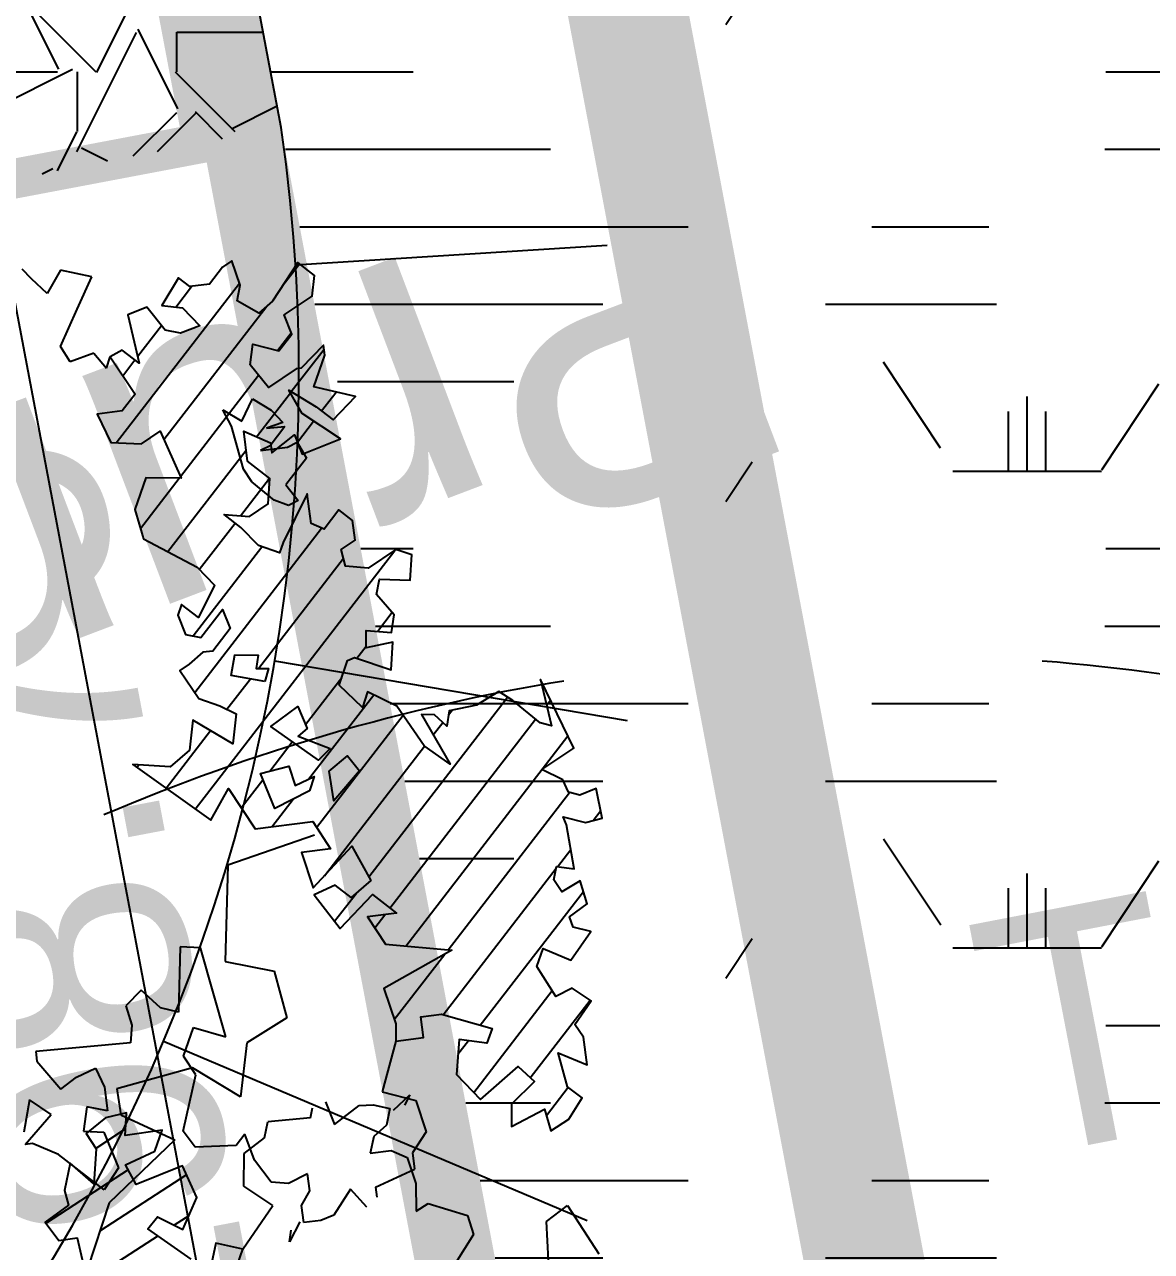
# Model space of a CAD drawing. Header units: metres. Extents: x 1841041 to 1841282, y 5171502 to 5171751.
# Drawn here: x 1841204.709 to 1841206.127, y 5171547.016 to 5171548.56 of the extents above; entities that cross this region are included whole.
import ezdxf
from ezdxf.lldxf.tags import DXFTag

# ---------------------------------------------------------------- set-up
doc = ezdxf.new("R2010")
doc.units = ezdxf.units.M
for name, color, linetype, true_color in [('Fond topo - VEG', 3, 'Continuous', 0x00ff00), ('Fond topo - VEG_TXT_ESSENCE', 3, 'Continuous', 0x00ff00), ('SA - bande stérile', 7, 'Continuous', 0xc0c0c0), ('SA - clôture', 7, 'DIVISE2', 0x800080), ('SA - couvre sol 3', 7, 'Continuous', 0x99cc00), ('SA - EBC', 7, 'Continuous', 0x4f7f3f), ('SA - EP-réso', 5, 'EP', 0x0000ff), ('SA - EP-réso-txt', 5, 'Continuous', 0x0000ff), ('SA - haie séparative', 7, 'Continuous', 0x008000), ('SA - Limite terrain', 1, 'LIMITE_CADASTRALE', 0xff0000), ('SA - volige bois', 7, 'Continuous', 0x993300)]:
    doc.layers.add(name, color=color, linetype=linetype, true_color=true_color)
for name, color, linetype in [('SA - Bâtiment C', 7, 'Continuous'), ('SA - nivellement', 7, 'Continuous'), ('SA - Talus', 7, 'Continuous')]:
    doc.layers.add(name, color=color, linetype=linetype)
doc.styles.add('2000_ARIAL', font='arial.ttf', dxfattribs={"height": 0.400000006})
doc.styles.add('ArialA', font='arial.ttf')
doc.styles.add('Lignes', font='arial.ttf', dxfattribs={"height": 0.35})
tags = doc.linetypes.add('CACHE2', pattern=[4.762499928474426, 3.174999952316284, -1.587499976158142]).pattern_tags.tags
tags[6:7] = [DXFTag(74, 4), DXFTag(75, 0), DXFTag(340, '0'), DXFTag(46, 0.0), DXFTag(50, 0.0), DXFTag(44, 0.0), DXFTag(45, 0.0)]
tags[4:5] = [DXFTag(74, 4), DXFTag(75, 0), DXFTag(340, '0'), DXFTag(46, 0.0), DXFTag(50, 0.0), DXFTag(44, 0.0), DXFTag(45, 0.0)]
tags = doc.linetypes.add('DIVISE2', pattern=[15.874999761581421, 6.349999904632568, -3.174999952316284, 0, -3.174999952316284, 0, -3.174999952316284]).pattern_tags.tags
tags[14:15] = [DXFTag(74, 4), DXFTag(75, 0), DXFTag(340, '0'), DXFTag(46, 0.0), DXFTag(50, 0.0), DXFTag(44, 0.0), DXFTag(45, 0.0)]
tags[12:13] = [DXFTag(74, 4), DXFTag(75, 0), DXFTag(340, '0'), DXFTag(46, 0.0), DXFTag(50, 0.0), DXFTag(44, 0.0), DXFTag(45, 0.0)]
tags[10:11] = [DXFTag(74, 4), DXFTag(75, 0), DXFTag(340, '0'), DXFTag(46, 0.0), DXFTag(50, 0.0), DXFTag(44, 0.0), DXFTag(45, 0.0)]
tags[8:9] = [DXFTag(74, 4), DXFTag(75, 0), DXFTag(340, '0'), DXFTag(46, 0.0), DXFTag(50, 0.0), DXFTag(44, 0.0), DXFTag(45, 0.0)]
tags[6:7] = [DXFTag(74, 4), DXFTag(75, 0), DXFTag(340, '0'), DXFTag(46, 0.0), DXFTag(50, 0.0), DXFTag(44, 0.0), DXFTag(45, 0.0)]
tags[4:5] = [DXFTag(74, 4), DXFTag(75, 0), DXFTag(340, '0'), DXFTag(46, 0.0), DXFTag(50, 0.0), DXFTag(44, 0.0), DXFTag(45, 0.0)]
tags = doc.linetypes.add('EP', pattern='A,5,-0.25,["EP",Lignes,S=1,R=0,X=0,Y=-0.18],-1.25', length=6.5).pattern_tags.tags
tags[15:16] = [DXFTag(74, 4), DXFTag(75, 0), DXFTag(340, '0'), DXFTag(46, 0.0), DXFTag(50, 0.0), DXFTag(44, 0.0), DXFTag(45, 0.0)]
tags[4:5] = [DXFTag(74, 4), DXFTag(75, 0), DXFTag(340, '0'), DXFTag(46, 0.0), DXFTag(50, 0.0), DXFTag(44, 0.0), DXFTag(45, 0.0)]
tags = doc.linetypes.add('LIMITE_CADASTRALE', pattern=[13, 8, -2, 1, -2]).pattern_tags.tags
tags[10:11] = [DXFTag(74, 4), DXFTag(75, 0), DXFTag(340, '0'), DXFTag(46, 0.0), DXFTag(50, 0.0), DXFTag(44, 0.0), DXFTag(45, 0.0)]
tags[8:9] = [DXFTag(74, 4), DXFTag(75, 0), DXFTag(340, '0'), DXFTag(46, 0.0), DXFTag(50, 0.0), DXFTag(44, 0.0), DXFTag(45, 0.0)]
tags[6:7] = [DXFTag(74, 4), DXFTag(75, 0), DXFTag(340, '0'), DXFTag(46, 0.0), DXFTag(50, 0.0), DXFTag(44, 0.0), DXFTag(45, 0.0)]
tags[4:5] = [DXFTag(74, 4), DXFTag(75, 0), DXFTag(340, '0'), DXFTag(46, 0.0), DXFTag(50, 0.0), DXFTag(44, 0.0), DXFTag(45, 0.0)]

# ---------------------------------------------------------------- blocks, each defined once
blk = doc.blocks.new('MENSURA_TALSYM_4')
at = {"layer": 'SA - Talus'}
for p, q in [((1841205.049732384, 5171548.25762504), (1841205.44219465, 5171548.282396592)), ((1841205.023476572, 5171547.75943099), (1841205.467160796, 5171547.684027012)), ((1841204.883676075, 5171547.280533818), (1841205.417097996, 5171547.055184492))]:
    blk.add_line(p, q, dxfattribs=at)
blk = doc.blocks.new('VEG12')
at = {"ltscale": 2}
for start, end in [(228.4615380795054, 242.3076921006177), (256.1538460914157, 270)]:
    blk.add_arc((0, 0), 0.496982058, start, end, dxfattribs=at)

msp = doc.modelspace()

# ---------------------------------------------------------------- hatches: boundary and pattern name
at = {"layer": 'SA - bande stérile', "true_color": 0x999999}
h = msp.add_hatch(dxfattribs=at)
h.set_pattern_fill('GRANULATS2', color=253, scale=0.5, style=0, pattern_type=2)
h.set_pattern_definition([(0, (0.09999999997671694, 0), (0.5, 0.5), [0.15, -0.35]), (0, (0.4000000000232831, 0.05000000027939677), (0.5, 0.5), [0.125, -0.375]), (0, (0.375, 0.07500000018626451), (0.5, 0.5), [0.1, -0.4]), (0, (0.2249999999767169, 0.2000000001862645), (0.5, 0.5), [0.075, -0.075, 0.1, -0.25]), (0, (0.2249999999767169, 0.2250000000931323), (0.5, 0.5), [0.1, -0.025, 0.125, -0.25]), (0, (0, 0.3250000001862645), (0.5, 0.5), [0.125, -0.375]), (0, (0.4749999999767169, 0.3500000000931323), (0.5, 0.5), [0.125, -0.375]), (90, (0, 0.1000000000931323), (-0.4999999999999999, 0.5), [0.075, -0.425]), (90, (0.07499999995343387, 0.4750000000931323), (-0.4999999999999999, 0.5), [0.05, -0.45]), (90, (0.09999999997671694, 0), (-0.4999999999999999, 0.5), [0.075, -0.425]), (90, (0.1500000000232831, 0.4500000001862645), (-0.4999999999999999, 0.5), [0.025, -0.475]), (90, (0.1750000000465661, 0.25), (-0.4999999999999999, 0.5), [0.075, -0.425]), (90, (0.2249999999767169, 0.07500000018626451), (-0.4999999999999999, 0.5), [0.125, -0.375]), (90, (0.2750000000232831, 0.4250000002793968), (-0.4999999999999999, 0.5), [0.075, -0.425]), (90, (0.3249999999534339, 0.2250000000931323), (-0.4999999999999999, 0.5), [0.1, -0.4]), (90, (0.3499999999767169, 0.2250000000931323), (-0.4999999999999999, 0.5), [0.1, -0.4]), (90, (0.4000000000232831, 0), (-0.4999999999999999, 0.5), [0.05, -0.45]), (90, (0.4749999999767169, 0.07500000018626451), (-0.4999999999999999, 0.5), [0.125, -0.375]), (45, (0.05000000004656613, 0.05000000027939677), (2.775557561562891e-17, 0.499999999868091), [0.212132, -0.49497478115]), (45, (0.09999999997671694, 0.07500000018626451), (2.775557561562891e-17, 0.499999999868091), [0.106066, -0.60104078115]), (45, (0.3249999999534339, 0.3500000000931323), (2.775557561562891e-17, 0.499999999868091), [0.14142135, -0.56568543115]), (45, (0.3249999999534339, 0.375), (2.775557561562891e-17, 0.499999999868091), [0.106066, -0.60104078115]), (135, (0.1500000000232831, 0.3250000001862645), (-0.499999999868091, 2.775557561562891e-17), [0.0353555, -0.67175128115]), (135, (0.05000000004656613, 0.05000000027939677), (-0.499999999868091, 2.775557561562891e-17), [0.0707105, -0.63639628115]), (135, (0.1999999999534339, 0.2000000001862645), (-0.499999999868091, 2.775557561562891e-17), [0.0707105, -0.63639628115]), (135, (0.3249999999534339, 0.3250000001862645), (-0.499999999868091, 2.775557561562891e-17), [0.0707105, -0.63639628115]), (135, (0.4749999999767169, 0.4250000002793968), (-0.499999999868091, 2.775557561562891e-17), [0.106066, -0.60104078115]), (135, (0.4749999999767169, 0.3999999999068677), (-0.499999999868091, 2.775557561562891e-17), [0.0707105, -0.63639628115]), (135, (0.4499999999534339, 0.4500000001862645), (-0.499999999868091, 2.775557561562891e-17), [0.0707105, -0.63639628115]), (135, (0.3000000000465661, 0), (-0.499999999868091, 2.775557561562891e-17), [0.106066, -0.60104078115]), (26.5650512, (0.4499999999534339, 0.3000000002793968), (0.5000000001118504, -2.357455897161742e-11), [0.0559, -1.0621339885]), (26.5650512, (0.3249999999534339, 0.1750000002793968), (0.5000000001118504, -2.357455897161742e-11), [0.0559, -1.0621339885]), (26.5650512, (0.1500000000232831, 0.3250000001862645), (0.5000000001118504, -2.357455897161742e-11), [0.1118, -1.0062339885]), (26.5650512, (0.1750000000465661, 0.4500000001862645), (0.5000000001118504, -2.357455897161742e-11), [0.1118, -1.0062339885]), (26.5650512, (0.1750000000465661, 0.3250000001862645), (0.5000000001118504, -2.357455897161742e-11), [0.1118, -1.0062339885]), (26.5650512, (0.4749999999767169, 0.4250000002793968), (0.5000000001118504, -2.357455897161742e-11), [0.1118, -1.0062339885]), (26.5650512, (0, 0.1750000002793968), (0.5000000001118504, -2.357455897161742e-11), [0.167705, -0.9503289885]), (26.5650512, (0, 0.2000000001862645), (0.5000000001118504, -2.357455897161742e-11), [0.167705, -0.9503289885]), (26.5650512, (0, 0.3999999999068677), (0.5000000001118504, -2.357455897161742e-11), [0.167705, -0.9503289885]), (63.43494882, (0.25, 0.375), (-1.981075026247225e-10, 0.5000000001118504), [0.0559, -1.0621339885]), (63.43494882, (0.4749999999767169, 0.3500000000931323), (-1.981075026247225e-10, 0.5000000001118504), [0.0559, -0.6708339885, 0.1118, -0.2795]), (63.43494882, (0.4250000000465661, 0.3000000002793968), (-1.981075026247225e-10, 0.5000000001118504), [0.1118, -1.0062339885]), (63.43494882, (0.125, 0.3500000000931323), (-1.981075026247225e-10, 0.5000000001118504), [0.1118, -1.0062339885]), (63.43494882, (0.09999999997671694, 0.3500000000931323), (-1.981075026247225e-10, 0.5000000001118504), [0.1118, -1.0062339885]), (63.43494882, (0.2750000000232831, 0.3999999999068677), (-1.981075026247225e-10, 0.5000000001118504), [0.167705, -0.9503289885]), (116.5650512, (0.1500000000232831, 0.2749999999068677), (2.357461448276865e-11, 0.5000000001118504), [0.0559, -1.0621339885]), (116.5650512, (0.4749999999767169, 0.2250000000931323), (2.357461448276865e-11, 0.5000000001118504), [0.0559, -1.0621339885]), (116.5650512, (0.375, 0.07500000018626451), (2.357461448276865e-11, 0.5000000001118504), [0.1118, -1.0062339885]), (116.5650512, (0.3499999999767169, 0.1000000000931323), (2.357461448276865e-11, 0.5000000001118504), [0.1118, -1.0062339885]), (116.5650512, (0.4000000000232831, 0.4500000001862645), (2.357461448276865e-11, 0.5000000001118504), [0.1118, -1.0062339885]), (116.5650512, (0, 0.2000000001862645), (2.357461448276865e-11, 0.5000000001118504), [0.1118, -1.0062339885]), (116.5650512, (0.25, 0), (2.357461448276865e-11, 0.5000000001118504), [0.167705, -0.9503289885]), (153.43494882, (0.4250000000465661, 0.3000000002793968), (-0.5000000001118504, -1.981073638468445e-10), [0.1118, -1.0062339885]), (153.43494882, (0.4499999999534339, 0.2749999999068677), (-0.5000000001118504, -1.981073638468445e-10), [0.1118, -1.0062339885]), (153.43494882, (0.07499999995343387, 0.02499999990686774), (-0.5000000001118504, -1.981073638468445e-10), [0.0559, -1.0621339885]), (153.43494882, (0.2249999999767169, 0.2250000000931323), (-0.5000000001118504, -1.981073638468445e-10), [0.0559, -1.0621339885]), (153.43494882, (0.3249999999534339, 0.375), (-0.5000000001118504, -1.981073638468445e-10), [0.0559, -1.0621339885])])
h.paths.add_polyline_path([(1841205.031649386, 5171548.429579315), (1841204.93862744, 5171548.920775221), (1841204.250963317, 5171548.790546418), (1841204.344068013, 5171548.299363228)])
at = {"layer": 'SA - couvre sol 3'}
h = msp.add_hatch(dxfattribs=at)
h.set_pattern_fill('PELOUSE6', color=256, scale=0.100000001, style=0, pattern_type=2)
h.set_pattern_definition([(0, (13.45816304697655, -17.65420856606215), (0, 0.600000006), [0.187500001875, -1.012500010125]), (90, (13.52847554767968, -17.65420856606215), (-1.200000012, 7.347880868362927e-17), [0.07500000075, -0.52500000525]), (90, (13.57535054814843, -17.65420856606215), (-1.200000012, 7.347880868362927e-17), [0.07500000075, -0.52500000525]), (90, (13.55191304791405, -17.65420856606215), (-1.200000012, 7.347880868362927e-17), [0.09375000093750001, -0.5062500050625001]), (123.69006753, (13.50503802744515, -17.65420856606215), (-1.200000010820374, 1.200000009542575), [0.0600000006, -2.103730786037308]), (56.30993247, (13.59878799837078, -17.65420856606215), (4.209956869693965e-11, 0.6000000064774877), [0.0600000006, -2.103730786037308]), (56.30993247, (13.64566304885155, -17.65420856606215), (4.209956869693965e-11, 0.6000000064774877), [0.1300000013, -2.033330785333308]), (123.69006753, (13.45816304697655, -17.65420856606215), (-1.200000010820374, 1.200000009542575), [0.1300000013, -2.033330785333308]), (0, (13.88349305122806, -17.54170856493715), (0, 0.600000006), [0.2221227542212275, -0.9778772577787725]), (0, (13.80516305044376, -17.44420856390627), (0, 0.600000006), [0.4140504451405044, -0.2804792768047927, 0.2153715921537159, -0.2900986969009869]), (0, (13.72762304967577, -17.34670856296853), (0, 0.600000006), [0.5973997449739974, -0.2314373083143731, 0.147393505473935, -0.2237694532376945]), (0, (13.64969304889118, -17.24920856203078), (0, 0.600000006), [0.5023057120230571, -0.697694299976943]), (0, (13.65112304889773, -17.1517085609999), (0, 0.600000006), [0.327848695278487, -0.872151316721513])])
h.paths.add_polyline_path([(1841205.645721719, 5171545.187102486), (1841204.938947587, 5171548.92083585), (1841206.412428951, 5171549.199881544), (1841207.034750215, 5171545.913862517)])
at = {"layer": 'SA - EBC'}
h = msp.add_hatch(dxfattribs=at)
h.set_pattern_fill('_USER', color=256, scale=0.75, angle=-315, style=0, pattern_type=0)
h.set_pattern_definition([(-315, (0, 0), (-0.5303300858899107, 0.5303300858899105), [])])
h.paths.add_polyline_path([(1841240.534215609, 5171532.51668084), (1841223.858138249, 5171528.248089313), (1841224.009688987, 5171523.73539138), (1841215.546342507, 5171521.187503888), (1841206.86716696, 5171520.730017656), (1841199.287759439, 5171522.07874854, -0.3248648439675891), (1841192.336213962, 5171537.762277884, -0.2814891280233847), (1841198.592703402, 5171544.34782296), (1841208.018698841, 5171546.088666764, 0.1695292869953866), (1841223.02665575, 5171552.903595501, 0.3340686001642133), (1841223.932864585, 5171558.384438231, 0.09326601099187866), (1841218.106440103, 5171565.784789991, 0.153138720952933), (1841209.91530144, 5171569.383217462), (1841196.460534288, 5171570.747476793), (1841184.638708494, 5171572.665601784, -0.1642525569746835), (1841172.867598773, 5171578.890580828), (1841170.874379259, 5171582.968831029), (1841169.209556998, 5171588.233850682), (1841165.841167251, 5171613.228251066, 0.4390366150430304), (1841171.519480704, 5171626.789011559, -0.09336270403907257), (1841170.024714733, 5171632.77607428, 0.1042719612268155), (1841169.165655534, 5171635.92571546), (1841165.419335423, 5171643.526854962), (1841173.007398279, 5171649.253046729), (1841177.045641202, 5171643.717861466), (1841174.916041368, 5171642.140335533), (1841179.53667812, 5171635.904770111, -0.2009829630450486), (1841180.558730642, 5171631.747096322), (1841180.292239863, 5171622.575478945), (1841180.777345353, 5171620.648469544), (1841185.185041821, 5171612.577333152), (1841196.958448788, 5171597.371079621), (1841207.556498845, 5171599.214882497, 0.1214178809896852), (1841225.087185906, 5171583.267688909, 0.01018302281994621), (1841229.875770191, 5171580.798295452), (1841223.375761495, 5171579.977371853), (1841224.010747538, 5171569.376800517), (1841231.451003406, 5171569.402713759), (1841238.914390723, 5171543.82583856), (1841240.955819755, 5171534.585757736)])

# ---------------------------------------------------------------- linework, layer by layer
at = {"layer": 'SA - Bâtiment C', "linetype": 'CACHE2', "ltscale": 0.25, "elevation": 1e-09, "flags": 128}
msp.add_lwpolyline([(1841200.340347858, 5171548.049998454), (1841200.731106002, 5171545.986674137), (1841204.965516698, 5171546.790333864), (1841204.575086161, 5171548.851928318)], dxfattribs=at)
at = {"layer": 'SA - clôture', "ltscale": 0.1000000014901161, "const_width": 0.100000001, "elevation": 1e-09, "flags": 128}
msp.add_lwpolyline([(1841204.889497756, 5171548.911471114), (1841205.447735931, 5171545.963827553), (1841196.830875748, 5171544.331979467)], dxfattribs=at)
at = {"layer": 'SA - EP-réso', "ltscale": 0.5, "const_width": 0.150000006, "elevation": 1e-09, "flags": 128}
msp.add_lwpolyline([(1841205.777899759, 5171546.940526185), (1841205.334709514, 5171549.280761412)], dxfattribs=at)
at = {"layer": 'SA - haie séparative', "ltscale": 0.3499200344085693}
for p, q in [((1841204.717433656, 5171548.239896926), (1841204.705880389, 5171548.252032083)), ((1841204.754150931, 5171548.250983295), (1841204.737054655, 5171548.221534975)), ((1841204.793399555, 5171548.242414853), (1841204.754150931, 5171548.250983295)), ((1841204.737054655, 5171548.221534975), (1841204.717433656, 5171548.239896926)), ((1841204.775003825, 5171548.201900718), (1841204.793399555, 5171548.242414853)), ((1841204.753839957, 5171548.154672367), (1841204.775003825, 5171548.201900718)), ((1841204.766313761, 5171548.135389916), (1841204.753839957, 5171548.154672367)), ((1841204.795768791, 5171548.146449114), (1841204.766313761, 5171548.135389916)), ((1841204.795768765, 5171548.146449111), (1841204.811816192, 5171548.127626912)), ((1841204.811816192, 5171548.127626912), (1841204.816344002, 5171548.141833397)), ((1841204.982116434, 5171548.060829079), (1841204.995754116, 5171548.088923813)), ((1841204.995754116, 5171548.088923813), (1841205.01938188, 5171548.074710716)), ((1841204.95848867, 5171548.075042178), (1841204.982116434, 5171548.060829079)), ((1841204.969290801, 5171548.054636167), (1841204.95848867, 5171548.075042178)), ((1841205.01938188, 5171548.074710716), (1841205.034075667, 5171548.059347103)), ((1841204.984465183, 5171548.000281058), (1841204.969290801, 5171548.054636167)), ((1841205.034075667, 5171548.059347103), (1841205.013209398, 5171548.052118623)), ((1841205.013209398, 5171548.052118623), (1841205.036552815, 5171548.054216806)), ((1841205.036552815, 5171548.054216806), (1841205.017872736, 5171548.030013731)), ((1841205.039889625, 5171548.028308247), (1841205.051821927, 5171548.034386106)), ((1841205.051821927, 5171548.034386106), (1841205.063517387, 5171548.01409515)), ((1841205.017872736, 5171548.030013731), (1841205.00594054, 5171548.023935883)), ((1841205.00594054, 5171548.023935883), (1841205.039889625, 5171548.028308247)), ((1841204.994691896, 5171547.984342018), (1841204.984465183, 5171548.000281058)), ((1841205.063517387, 5171548.01409515), (1841205.044837296, 5171547.989892183)), ((1841205.023043918, 5171547.961655321), (1841204.994691896, 5171547.984342018)), ((1841205.044837296, 5171547.989892183), (1841205.037832337, 5171547.980815997)), ((1841205.037832337, 5171547.980815997), (1841205.053101328, 5171547.960985389)), ((1841205.041169146, 5171547.95490744), (1841205.023043918, 5171547.961655321)), ((1841205.053101328, 5171547.960985389), (1841205.041169146, 5171547.95490744)), ((1841205.073938566, 5171547.539983237), (1841204.964797219, 5171547.502247486)), ((1841204.964797219, 5171547.502247486), (1841204.961300941, 5171547.38100165)), ((1841204.904697188, 5171547.399395742), (1841204.90254523, 5171547.317379089)), ((1841204.930287616, 5171547.398150501), (1841204.904697188, 5171547.399395742)), ((1841204.961990122, 5171547.285981817), (1841204.930287616, 5171547.398150501)), ((1841204.961300941, 5171547.38100165), (1841205.02290332, 5171547.36864144)), ((1841205.02290332, 5171547.36864144), (1841205.038784206, 5171547.310041037)), ((1841204.855404865, 5171547.344911749), (1841204.836149486, 5171547.325175768)), ((1841204.880068153, 5171547.322658126), (1841204.855404865, 5171547.344911749)), ((1841204.836149486, 5171547.325175768), (1841204.843838239, 5171547.300735964)), ((1841204.90254523, 5171547.317379089), (1841204.880068153, 5171547.322658126)), ((1841205.038784206, 5171547.310041037), (1841204.98846432, 5171547.27865647)), ((1841204.843838239, 5171547.300735964), (1841204.8421327, 5171547.278719286)), ((1841204.90878569, 5171547.26187348), (1841204.921387827, 5171547.298008845)), ((1841204.921387827, 5171547.298008845), (1841204.961990122, 5171547.285981817)), ((1841204.8421327, 5171547.278719286), (1841204.722735577, 5171547.267882997)), ((1841204.98846432, 5171547.27865647), (1841204.980655189, 5171547.210558631)), ((1841205.176082007, 5171547.28085658), (1841205.158891126, 5171547.216883761)), ((1841204.722735577, 5171547.267882997), (1841204.724346466, 5171547.255375278)), ((1841204.92451499, 5171547.238469228), (1841204.90878569, 5171547.26187348)), ((1841204.724346466, 5171547.255375278), (1841204.754309257, 5171547.220180954)), ((1841204.774139915, 5171547.23545006), (1841204.798119467, 5171547.246712324)), ((1841204.798119467, 5171547.246712324), (1841204.809381786, 5171547.222732765)), ((1841204.920254633, 5171547.247003598), (1841204.824926069, 5171547.220883013)), ((1841204.980655189, 5171547.210558631), (1841204.920254633, 5171547.247003598)), ((1841204.754309257, 5171547.220180954), (1841204.774139915, 5171547.23545006)), ((1841204.908244457, 5171547.167350169), (1841204.92451499, 5171547.238469228)), ((1841204.809381786, 5171547.222732765), (1841204.813178825, 5171547.193250769)), ((1841204.824926069, 5171547.220883013), (1841204.829792592, 5171547.188137774)), ((1841205.158891126, 5171547.216883761), (1841205.201165068, 5171547.205980502)), ((1841205.173293033, 5171547.193759684), (1841205.193553508, 5171547.213222628)), ((1841205.193553504, 5171547.213222537), (1841205.186912227, 5171547.200061021)), ((1841204.715143214, 5171547.206959981), (1841204.707698352, 5171547.166039712)), ((1841204.742026433, 5171547.188625189), (1841204.715143214, 5171547.206959981)), ((1841204.787128166, 5171547.198069555), (1841204.782884654, 5171547.167551789)), ((1841204.813178825, 5171547.193250769), (1841204.787128166, 5171547.198069555)), ((1841205.068619634, 5171547.184392077), (1841205.071248464, 5171547.196725955)), ((1841205.087597838, 5171547.204290492), (1841205.099079032, 5171547.176055252)), ((1841205.099079032, 5171547.176055252), (1841205.129943164, 5171547.199870098)), ((1841205.129943164, 5171547.199870098), (1841205.147620734, 5171547.20070736)), ((1841205.147620734, 5171547.20070736), (1841205.168764478, 5171547.196200806)), ((1841205.201165068, 5171547.205980502), (1841205.214383455, 5171547.166813119)), ((1841204.709654421, 5171547.150851885), (1841204.742026433, 5171547.188625189)), ((1841204.829792592, 5171547.188137774), (1841204.89785814, 5171547.156417343)), ((1841205.068619634, 5171547.184392077), (1841205.015023389, 5171547.179237346)), ((1841205.168764478, 5171547.196200806), (1841205.164257948, 5171547.175057164)), ((1841204.782884654, 5171547.167551789), (1841204.808475068, 5171547.166306542)), ((1841204.808475068, 5171547.166306542), (1841204.82696588, 5171547.121460826)), ((1841204.923513526, 5171547.147519575), (1841204.908244457, 5171547.167350169)), ((1841205.010704615, 5171547.158974631), (1841205.015023389, 5171547.179237346)), ((1841205.164257948, 5171547.175057164), (1841205.14835645, 5171547.160947273)), ((1841205.214383455, 5171547.166813119), (1841205.196941989, 5171547.140045009)), ((1841204.71858841, 5171547.15200251), (1841204.709654421, 5171547.150851885)), ((1841204.751263932, 5171547.138049137), (1841204.71858841, 5171547.15200251)), ((1841204.89785814, 5171547.156417343), (1841204.815202481, 5171547.07719599)), ((1841204.985909157, 5171547.163729511), (1841204.975012462, 5171547.149611135)), ((1841204.985372043, 5171547.139506779), (1841205.010704615, 5171547.158974631)), ((1841204.998322207, 5171547.130815134), (1841204.985909157, 5171547.163729511)), ((1841205.14835645, 5171547.160947273), (1841205.143849896, 5171547.139803529)), ((1841204.808746083, 5171547.093684215), (1841204.751263899, 5171547.138049242)), ((1841204.975012462, 5171547.149611135), (1841204.923513526, 5171547.147519575)), ((1841204.984851143, 5171547.098172313), (1841204.985372043, 5171547.139506779)), ((1841205.143849896, 5171547.139803529), (1841205.170395271, 5171547.14335576)), ((1841205.170395271, 5171547.14335576), (1841205.190600078, 5171547.134444285)), ((1841205.196941989, 5171547.140045009), (1841205.19958842, 5171547.119496872)), ((1841204.82696588, 5171547.121460826), (1841204.808746083, 5171547.093684215)), ((1841205.019093813, 5171547.103519106), (1841204.998322207, 5171547.130815134)), ((1841205.15073586, 5171547.096857166), (1841205.19958842, 5171547.119496872)), ((1841205.190600078, 5171547.134444285), (1841205.201142314, 5171547.101803914)), ((1841205.064975113, 5171547.113969319), (1841205.041110618, 5171547.101813613)), ((1841205.067736615, 5171547.092527742), (1841205.064975113, 5171547.113969319)), ((1841205.021115662, 5171547.073864868), (1841204.984851143, 5171547.098172313)), ((1841205.041110618, 5171547.101813613), (1841205.019093813, 5171547.103519106)), ((1841205.057415228, 5171547.073942383), (1841205.067736615, 5171547.092527742)), ((1841205.119235547, 5171547.094619304), (1841205.098017467, 5171547.061915564)), ((1841205.13943187, 5171547.071790476), (1841205.119235547, 5171547.094619304)), ((1841205.15073586, 5171547.096857166), (1841205.152346739, 5171547.084349554)), ((1841205.201142314, 5171547.101803914), (1841205.201935664, 5171547.066635597)), ((1841204.815202481, 5171547.07719599), (1841204.788080985, 5171546.994274063)), ((1841204.983679448, 5171547.019215274), (1841205.021115662, 5171547.073864868)), ((1841205.060176715, 5171547.052500911), (1841205.057415228, 5171547.073942383)), ((1841205.201935664, 5171547.066635597), (1841205.216898297, 5171547.076340551)), ((1841205.216898297, 5171547.076340551), (1841205.266175712, 5171547.061232573)), ((1841205.365901156, 5171547.053793315), (1841205.392302502, 5171547.07395442)), ((1841205.392302502, 5171547.07395442), (1841205.431815774, 5171547.013035139)), ((1841205.098017467, 5171547.061915564), (1841205.08161829, 5171547.055262413)), ((1841205.266175712, 5171547.061232573), (1841205.274003033, 5171547.037460106)), ((1841205.042436702, 5171547.028220735), (1841205.044336624, 5171547.042839984)), ((1841205.055094842, 5171547.053301819), (1841205.042436728, 5171547.028220646)), ((1841205.08161829, 5171547.055262413), (1841205.060176715, 5171547.052500911)), ((1841205.368470838, 5171547.005353195), (1841205.365901156, 5171547.053793315)), ((1841205.274003033, 5171547.037460106), (1841205.235064808, 5171546.975763546))]:
    msp.add_line(p, q, dxfattribs=at)
at = {"layer": 'SA - haie séparative', "ltscale": 0.3499200344085693, "elevation": 1e-09, "flags": 128}
for points in [[(1841205.176081794, 5171547.280856551), (1841205.210924318, 5171547.28534398), (1841205.207587522, 5171547.311252433), (1841205.23349608, 5171547.314589242), (1841205.297583954, 5171547.296505027), (1841205.290835966, 5171547.278379787), (1841205.25573637, 5171547.2829414), (1841205.252325389, 5171547.238907734), (1841205.282721375, 5171547.207402022), (1841205.330050851, 5171547.24891813), (1841205.350680275, 5171547.229777794), (1841205.321624848, 5171547.201513901), (1841205.321618021, 5171547.173358303), (1841205.363323389, 5171547.195077509), (1841205.371357406, 5171547.167957501), (1841205.393983278, 5171547.182678348), (1841205.410531408, 5171547.209331409), (1841205.392379027, 5171547.223341428), (1841205.38056439, 5171547.2659319), (1841205.416967792, 5171547.251030051), (1841205.41248035, 5171547.285872681), (1841205.401359998, 5171547.30169652), (1841205.422029816, 5171547.331605085), (1841205.398172237, 5171547.347605102), (1841205.377766134, 5171547.336802853), (1841205.353827081, 5171547.374589391), (1841205.361786213, 5171547.397411698), (1841205.396364833, 5171547.382792572), (1841205.421704695, 5171547.418751935), (1841205.399227671, 5171547.424030975), (1841205.394821516, 5171547.437086836), (1841205.417217264, 5171547.453594456), (1841205.408059791, 5171547.48238618), (1841205.385318855, 5171547.468558772), (1841205.375207315, 5171547.48360439), (1841205.378496631, 5171547.500375817), (1841205.400628253, 5171547.497776958), (1841205.390814394, 5171547.552822457), (1841205.386753413, 5171547.563198216), (1841205.414936074, 5171547.555929129), (1841205.436032583, 5171547.561370745), (1841205.428519516, 5171547.598548476), (1841205.407768423, 5171547.590426569), (1841205.393676992, 5171547.594061048), (1841205.386245492, 5171547.609451504), (1841205.360052679, 5171547.622426094), (1841205.400174322, 5171547.649390746), (1841205.358177629, 5171547.735711609), (1841205.372025483, 5171547.677552839), (1841205.357934055, 5171547.681187313), (1841205.323416408, 5171547.709437308), (1841205.305609442, 5171547.720767042), (1841205.277853045, 5171547.703569124), (1841205.243355683, 5171547.696401698), (1841205.240411828, 5171547.676949661), (1841205.224939641, 5171547.691304977), (1841205.208513374, 5171547.691914297), (1841205.244723187, 5171547.629369925), (1841205.211789248, 5171547.65237455), (1841205.177190303, 5171547.702411417), (1841205.140486281, 5171547.720331703), (1841205.133970695, 5171547.700418793), (1841205.104928253, 5171547.72846623), (1841205.115301825, 5171547.759832286), (1841205.123890788, 5171547.76366336), (1841205.170428571, 5171547.747859699), (1841205.172310163, 5171547.782614348), (1841205.138706188, 5171547.775561549), (1841205.138624888, 5171547.797348421), (1841205.170699299, 5171547.795121853), (1841205.174191541, 5171547.817368968), (1841205.151863179, 5171547.842647658), (1841205.155700637, 5171547.862214348), (1841205.194028803, 5171547.860793213), (1841205.196255341, 5171547.892867836), (1841205.176343433, 5171547.899385719), (1841205.141237048, 5171547.875791414), (1841205.112736394, 5171547.878478253), (1841205.107294673, 5171547.899574745), (1841205.124905286, 5171547.910925216), (1841205.121683557, 5171547.93594023), (1841205.104539815, 5171547.949171684), (1841205.085859803, 5171547.92496894), (1841205.069521282, 5171547.93194661), (1841205.067104983, 5171547.950707871), (1841205.064688633, 5171547.969469558), (1841205.034415057, 5171547.908352762), (1841205.029772166, 5171547.895039825), (1841205.003146078, 5171547.904325575), (1841204.981163088, 5171547.926924291), (1841204.959985535, 5171547.943269257), (1841204.992059731, 5171547.941042662), (1841205.015463989, 5171547.956771909), (1841205.017690633, 5171547.988846548), (1841204.989453681, 5171548.010639803), (1841204.984621091, 5171548.048162326), (1841205.018306366, 5171548.033428251), (1841205.01991723, 5171548.020920746), (1841205.048769699, 5171548.043709166), (1841205.05824518, 5171548.019499583), (1841205.106664768, 5171548.038450599), (1841205.058055692, 5171548.070335071), (1841205.041520759, 5171548.09999337), (1841205.076011519, 5171548.079005118), (1841205.097189287, 5171548.06266018), (1841205.125236327, 5171548.09170235), (1841205.072789737, 5171548.104020556), (1841205.086718621, 5171548.143959398), (1841205.085107758, 5171548.156466905), (1841205.057060501, 5171548.127424706), (1841205.050806751, 5171548.126619276), (1841205.015700312, 5171548.103025395), (1841204.99291179, 5171548.131877852), (1841204.995943868, 5171548.157698737), (1841205.028823552, 5171548.149217964), (1841205.045168673, 5171548.170395972), (1841205.035692981, 5171548.194605527), (1841205.070799634, 5171548.218199432), (1841205.073831658, 5171548.244019875), (1841205.052653889, 5171548.260364814), (1841205.020769179, 5171548.211755921), (1841205.003618782, 5171548.196832119), (1841204.976187368, 5171548.212371638), (1841204.980024827, 5171548.231938331), (1841204.969743912, 5171548.262401666), (1841204.958041731, 5171548.254537037), (1841204.941696768, 5171548.233359481), (1841204.916681646, 5171548.230137738), (1841204.902563171, 5171548.241034371), (1841204.881575317, 5171548.206543879), (1841204.907395762, 5171548.203511849), (1841204.929378962, 5171548.18091316), (1841204.905169168, 5171548.171437652), (1841204.885602478, 5171548.175275109), (1841204.862813845, 5171548.204127554), (1841204.838604265, 5171548.19465207), (1841204.852797281, 5171548.133813305), (1841204.831619619, 5171548.150158253), (1841204.816343895, 5171548.141833382), (1841204.847802522, 5171548.09502467), (1841204.831457452, 5171548.073847101), (1841204.80018858, 5171548.069819928), (1841204.817528839, 5171548.033907861), (1841204.855856896, 5171548.032486711), (1841204.879261152, 5171548.048215958), (1841204.905961783, 5171547.988988069), (1841204.861379862, 5171547.989603769), (1841204.847451089, 5171547.949664941), (1841204.858537432, 5171547.912947856), (1841204.925819923, 5171547.877110447), (1841204.947803015, 5171547.854511743), (1841204.927620542, 5171547.813767058), (1841204.90644288, 5171547.830112007), (1841204.901799989, 5171547.81679907), (1841204.911275472, 5171547.792589488), (1841204.930842269, 5171547.788752045), (1841204.958084091, 5171547.824047998), (1841204.967559571, 5171547.799838415), (1841204.945766177, 5171547.771601662), (1841204.933258564, 5171547.769990785), (1841204.916108064, 5171547.755066969), (1841204.904405987, 5171547.747202352), (1841204.927999998, 5171547.712095715), (1841204.954625982, 5171547.702809948), (1841204.974998214, 5171547.692718752), (1841204.970781785, 5171547.654938945), (1841204.920615937, 5171547.684806613), (1841204.916399566, 5171547.647026379), (1841204.891898919, 5171547.625706591), (1841204.845185011, 5171547.628772597), (1841204.943208648, 5171547.558749504), (1841204.965293004, 5171547.598830525), (1841204.999113777, 5171547.547785316), (1841205.071478818, 5171547.557105334), (1841205.094064284, 5171547.522777388), (1841205.057435096, 5171547.518059853), (1841205.07223723, 5171547.473647215), (1841205.120866174, 5171547.52622925), (1841205.144602272, 5171547.482967233), (1841205.120101624, 5171547.461647445), (1841205.099932454, 5171547.477214132), (1841205.073387852, 5171547.46471325), (1841205.106057912, 5171547.422601856), (1841205.146903514, 5171547.465099308), (1841205.177157479, 5171547.441749306), (1841205.140528082, 5171547.437031744), (1841205.163113572, 5171547.402703583), (1841205.24671403, 5171547.395306323), (1841205.161198385, 5171547.34705585), (1841205.176000522, 5171547.302643212)], [(1841205.011133189, 5171547.733233105), (1841204.968784757, 5171547.740962966), (1841204.973603606, 5171547.767013972), (1841205.002767484, 5171547.766228853), (1841205.000371743, 5171547.749572293), (1841205.015789568, 5171547.749741681)], [(1841205.093258258, 5171547.648916425), (1841205.078788071, 5171547.634337813), (1841205.018855888, 5171547.67657078), (1841205.052838619, 5171547.701836671), (1841205.064561246, 5171547.674283468), (1841205.053089228, 5171547.664631747)], [(1841205.130456325, 5171547.621011647), (1841205.098084244, 5171547.583238253), (1841205.092358326, 5171547.620645694), (1841205.115302418, 5171547.63994871)], [(1841205.067424453, 5171547.595637505), (1841205.023932326, 5171547.573688099), (1841205.005556636, 5171547.617640573), (1841205.041610552, 5171547.62682477), (1841205.04929937, 5171547.60238508), (1841205.07327879, 5171547.613647654)]]:
    msp.add_lwpolyline(points, close=True, dxfattribs=at)
for points in [[(1841205.034224479, 5171548.232266825), (1841205.054701465, 5171548.258798149)], [(1841205.034224479, 5171548.232266825), (1841205.054701465, 5171548.258798149)], [(1841204.824048547, 5171548.033664216), (1841204.979127814, 5171548.23459446)], [(1841204.824048547, 5171548.033664216), (1841204.979127814, 5171548.23459446)], [(1841204.898996647, 5171548.204485901), (1841204.919032484, 5171548.230445704)], [(1841204.898996647, 5171548.204485901), (1841204.919032484, 5171548.230445704)], [(1841204.884017792, 5171548.037649705), (1841205.013537505, 5171548.205463554)], [(1841204.884017792, 5171548.037649705), (1841205.013537505, 5171548.205463554)], [(1841204.850859885, 5171548.142116942), (1841204.880976786, 5171548.181138399)], [(1841204.850859885, 5171548.142116942), (1841204.880976786, 5171548.181138399)], [(1841205.027323107, 5171548.149610666), (1841205.044565831, 5171548.171951224)], [(1841205.027323107, 5171548.149610666), (1841205.044565831, 5171548.171951224)], [(1841205.044511152, 5171548.098165947), (1841205.085738233, 5171548.15158251)], [(1841205.044511152, 5171548.098165947), (1841205.085738233, 5171548.15158251)], [(1841204.832315018, 5171548.118089244), (1841204.847562581, 5171548.137844871)], [(1841204.832315018, 5171548.118089244), (1841204.847562581, 5171548.137844871)], [(1841204.905007123, 5171547.991130296), (1841205.003401814, 5171548.118616624)], [(1841204.905007123, 5171547.991130296), (1841205.003401814, 5171548.118616624)], [(1841205.000532815, 5171548.041185119), (1841205.043356113, 5171548.096669469)], [(1841205.000532815, 5171548.041185119), (1841205.043356113, 5171548.096669469)], [(1841205.082659276, 5171548.073878849), (1841205.100846947, 5171548.097443925)], [(1841205.082659276, 5171548.073878849), (1841205.100846947, 5171548.097443925)], [(1841205.052332312, 5171548.034585214), (1841205.072578212, 5171548.060817191)], [(1841205.052332312, 5171548.034585214), (1841205.072578212, 5171548.060817191)], [(1841204.889032937, 5171547.896718772), (1841204.987658613, 5171548.024504436)], [(1841204.889032937, 5171547.896718772), (1841204.987658613, 5171548.024504436)], [(1841204.854644188, 5171547.92587706), (1841204.903390017, 5171547.989035133)], [(1841204.854644188, 5171547.92587706), (1841204.903390017, 5171547.989035133)], [(1841204.98073619, 5171547.941820881), (1841205.017279842, 5171547.989169116)], [(1841204.98073619, 5171547.941820881), (1841205.017279842, 5171547.989169116)], [(1841204.922976188, 5171547.719554487), (1841205.082591913, 5171547.926362632)], [(1841204.922976188, 5171547.719554487), (1841205.082591913, 5171547.926362632)], [(1841204.928588131, 5171547.874254446), (1841204.973700614, 5171547.932705024)], [(1841204.928588131, 5171547.874254446), (1841204.973700614, 5171547.932705024)], [(1841204.920972741, 5171547.790673099), (1841205.007522211, 5171547.902811959)], [(1841204.920972741, 5171547.790673099), (1841205.007522211, 5171547.902811959)], [(1841204.923517914, 5171547.57282782), (1841205.174702583, 5171547.898278148)], [(1841204.923517914, 5171547.57282782), (1841205.174702583, 5171547.898278148)], [(1841205.003065414, 5171547.749608706), (1841205.110175962, 5171547.88838781)], [(1841205.003065414, 5171547.749608706), (1841205.110175962, 5171547.88838781)], [(1841205.15293179, 5171547.796356362), (1841205.171497517, 5171547.820411217)], [(1841205.15293179, 5171547.796356362), (1841205.171497517, 5171547.820411217)], [(1841205.126910222, 5171547.762641073), (1841205.13869235, 5171547.777906794)], [(1841205.126910222, 5171547.762641073), (1841205.13869235, 5171547.777906794)], [(1841205.062475893, 5171547.679155882), (1841205.108218414, 5171547.738422738)], [(1841205.062475893, 5171547.679155882), (1841205.108218414, 5171547.738422738)], [(1841204.963539554, 5171547.698396659), (1841204.992984374, 5171547.736547266)], [(1841204.963539554, 5171547.698396659), (1841204.992984374, 5171547.736547266)], [(1841205.066264598, 5171547.610350265), (1841205.148235675, 5171547.716557101)], [(1841205.066264598, 5171547.610350265), (1841205.148235675, 5171547.716557101)], [(1841205.142128058, 5171547.4875006), (1841205.316718187, 5171547.713710424)], [(1841205.142128058, 5171547.4875006), (1841205.316718187, 5171547.713710424)], [(1841205.365829254, 5171547.703627538), (1841205.370701677, 5171547.709940424)], [(1841205.365829254, 5171547.703627538), (1841205.370701677, 5171547.709940424)], [(1841205.076353918, 5171547.549708396), (1841205.185228572, 5171547.69077328)], [(1841205.076353918, 5171547.549708396), (1841205.185228572, 5171547.69077328)], [(1841205.242593562, 5171547.691384504), (1841205.247066957, 5171547.697180449)], [(1841205.242593562, 5171547.691384504), (1841205.247066957, 5171547.697180449)], [(1841205.168724995, 5171547.448247001), (1841205.352156968, 5171547.685912748)], [(1841205.168724995, 5171547.448247001), (1841205.352156968, 5171547.685912748)], [(1841205.223292636, 5171547.666376832), (1841205.235200821, 5171547.681805814)], [(1841205.223292636, 5171547.666376832), (1841205.235200821, 5171547.681805814)], [(1841204.886840059, 5171547.599019891), (1841204.942831477, 5171547.671565987)], [(1841204.886840059, 5171547.599019891), (1841204.942831477, 5171547.671565987)], [(1841205.18872728, 5171547.400448712), (1841205.392699177, 5171547.664727511)], [(1841205.18872728, 5171547.400448712), (1841205.392699177, 5171547.664727511)], [(1841205.017300476, 5171547.620623789), (1841205.045821292, 5171547.657577265)], [(1841205.017300476, 5171547.620623789), (1841205.045821292, 5171547.657577265)], [(1841205.08617024, 5171547.4887126), (1841205.212245576, 5171547.652063694)], [(1841205.08617024, 5171547.4887126), (1841205.212245576, 5171547.652063694)], [(1841204.850162121, 5171547.625212167), (1841204.852535317, 5171547.628287087)], [(1841204.850162121, 5171547.625212167), (1841204.852535317, 5171547.628287087)], [(1841204.981554981, 5171547.574309918), (1841205.008878589, 5171547.60971187)], [(1841204.981554981, 5171547.574309918), (1841205.008878589, 5171547.60971187)], [(1841205.020060034, 5171547.550484968), (1841205.046921704, 5171547.585288495)], [(1841205.020060034, 5171547.550484968), (1841205.046921704, 5171547.585288495)], [(1841205.241975715, 5171547.395726453), (1841205.394828677, 5171547.593772404)], [(1841205.241975715, 5171547.395726453), (1841205.394828677, 5171547.593772404)], [(1841205.42440805, 5171547.558382536), (1841205.434089927, 5171547.57092723)], [(1841205.42440805, 5171547.558382536), (1841205.434089927, 5171547.57092723)], [(1841205.379547528, 5171547.500258573), (1841205.396307147, 5171547.521973382)], [(1841205.379547528, 5171547.500258573), (1841205.396307147, 5171547.521973382)], [(1841205.235746449, 5171547.31394093), (1841205.378098415, 5171547.498381012)], [(1841205.235746449, 5171547.31394093), (1841205.378098415, 5171547.498381012)], [(1841205.099031744, 5171547.431662455), (1841205.126418428, 5171547.467146287)], [(1841205.099031744, 5171547.431662455), (1841205.126418428, 5171547.467146287)], [(1841205.282463404, 5171547.30075596), (1841205.41231912, 5171547.469005118)], [(1841205.282463404, 5171547.30075596), (1841205.41231912, 5171547.469005118)], [(1841205.149529085, 5171547.42337552), (1841205.162235308, 5171547.439838498)], [(1841205.149529085, 5171547.42337552), (1841205.162235308, 5171547.439838498)], [(1841205.174223073, 5171547.307941904), (1841205.237754286, 5171547.390256906)], [(1841205.174223073, 5171547.307941904), (1841205.237754286, 5171547.390256906)], [(1841205.274154914, 5171547.216276583), (1841205.372990599, 5171547.344334198)], [(1841205.274154914, 5171547.216276583), (1841205.372990599, 5171547.344334198)], [(1841205.345318164, 5171547.234765629), (1841205.420736593, 5171547.332482444)], [(1841205.345318164, 5171547.234765629), (1841205.420736593, 5171547.332482444)], [(1841205.254278695, 5171547.264238028), (1841205.267531009, 5171547.281408491)], [(1841205.254278695, 5171547.264238028), (1841205.267531009, 5171547.281408491)], [(1841205.415284493, 5171547.251703867), (1841205.416649528, 5171547.253472619)], [(1841205.415284493, 5171547.251703867), (1841205.416649528, 5171547.253472619)], [(1841205.365614471, 5171547.18734842), (1841205.393022221, 5171547.22285954)], [(1841205.365614471, 5171547.18734842), (1841205.393022221, 5171547.22285954)], [(1841204.91832703, 5171547.006435216), (1841204.863865198, 5171547.044752356), (1841204.876242966, 5171547.059613397), (1841204.907842657, 5171547.043668187), (1841204.925665614, 5171547.084077852), (1841204.907440078, 5171547.12388182), (1841204.849019779, 5171547.10041406), (1841204.835906599, 5171547.125313261), (1841204.872691814, 5171547.142340107), (1841204.882036889, 5171547.168899615), (1841204.835488559, 5171547.1622427), (1841204.836904479, 5171547.190492219), (1841204.810676808, 5171547.184109223), (1841204.786225159, 5171547.164453618), (1841204.798703134, 5171547.1452159), (1841204.795722585, 5171547.101117712), (1841204.76632254, 5171547.127250258), (1841204.758999373, 5171547.092891605), (1841204.76424178, 5171547.074275124), (1841204.734821982, 5171547.052915377), (1841204.752022157, 5171547.029908014), (1841204.774855998, 5171547.03333049), (1841204.784906892, 5171546.989742869)], [(1841204.835890748, 5171547.170294167), (1841204.798256185, 5171547.145883841)], [(1841204.835890748, 5171547.170294167), (1841204.798256185, 5171547.145883841)], [(1841204.767687061, 5171547.12605627), (1841204.765812639, 5171547.124840398)], [(1841204.767687061, 5171547.12605627), (1841204.765812639, 5171547.124840398)], [(1841204.839310809, 5171547.118829273), (1841204.735750996, 5171547.051658743)], [(1841204.839310809, 5171547.118829273), (1841204.735750996, 5171547.051658743)], [(1841204.912578098, 5171547.112668305), (1841204.803708416, 5171547.042053746)], [(1841204.912578098, 5171547.112668305), (1841204.803708416, 5171547.042053746)], [(1841204.915421341, 5171547.060829322), (1841204.897224119, 5171547.049026365)], [(1841204.915421341, 5171547.060829322), (1841204.897224119, 5171547.049026365)], [(1841204.876719856, 5171547.035726885), (1841204.798518238, 5171546.985004078)], [(1841204.876719856, 5171547.035726885), (1841204.798518238, 5171546.985004078)], [(1841204.976530141, 5171546.998634908), (1841204.983679657, 5171547.01921523), (1841204.949321108, 5171547.026538372), (1841204.943875712, 5171547.000989798)]]:
    msp.add_lwpolyline(points, dxfattribs=at)
at = {"layer": 'SA - Limite terrain', "ltscale": 0.5}
msp.add_open_spline([(1841077.148494005, 5171583.552926086), (1841078.819116467, 5171584.595408665), (1841080.489738929, 5171585.637891247), (1841083.663916588, 5171586.860665587), (1841086.838094248, 5171588.083439928), (1841093.711217374, 5171590.734891088), (1841100.5843405, 5171593.386342246), (1841105.835381354, 5171595.379526314), (1841111.086422208, 5171597.372710383), (1841112.783451395, 5171598.015825182), (1841114.480480583, 5171598.658939983), (1841120.14370182, 5171600.797665111), (1841125.806923058, 5171602.936390238), (1841137.978807179, 5171607.581632443), (1841150.150691301, 5171612.226874649), (1841152.240679241, 5171613.016890125), (1841154.330667181, 5171613.8069056), (1841157.624212456, 5171615.008594722), (1841160.917757731, 5171616.210283844), (1841160.893724598, 5171617.272623914), (1841160.869691464, 5171618.334963986), (1841160.842364689, 5171619.241816193), (1841160.815037915, 5171620.148668398), (1841160.78771114, 5171621.055520607), (1841160.760384367, 5171621.962372816), (1841160.713028056, 5171623.533914846), (1841160.665671746, 5171625.105456877), (1841160.649886309, 5171625.629304222), (1841160.634100872, 5171626.153151565), (1841160.583670772, 5171627.253450798), (1841160.533240672, 5171628.353750029), (1841160.518038674, 5171628.685431824), (1841160.502836677, 5171629.017113621), (1841160.480224279, 5171629.510477775), (1841160.457611882, 5171630.003841928), (1841160.00752512, 5171632.996184365), (1841159.557438357, 5171635.988526801), (1841161.415587508, 5171637.128920515), (1841163.273736658, 5171638.26931423), (1841163.061968354, 5171638.619753662), (1841162.85020005, 5171638.970193092), (1841163.131582271, 5171639.178348508), (1841163.412964493, 5171639.386503925), (1841163.466422816, 5171639.3344813), (1841163.519881138, 5171639.282458674), (1841164.03777199, 5171639.68235248), (1841164.555662841, 5171640.082246285), (1841164.648385479, 5171639.962163888), (1841164.741108119, 5171639.842081491), (1841166.344302063, 5171640.478218381), (1841167.783088456, 5171641.548365939), (1841166.833303171, 5171642.781718574), (1841165.883517887, 5171644.015071209), (1841169.435772709, 5171646.692792305), (1841172.988027531, 5171649.3705134), (1841174.75406329, 5171650.701805365), (1841176.520099047, 5171652.03309733), (1841176.561973724, 5171652.065412393), (1841176.6038484, 5171652.097727456), (1841176.582801965, 5171652.124999959), (1841176.561755531, 5171652.152272463), (1841191.178276432, 5171663.381915129), (1841205.794797334, 5171674.611557794), (1841207.53897145, 5171675.957278721), (1841209.283145567, 5171677.302999649), (1841213.680008918, 5171676.869316326), (1841218.07687227, 5171676.435633003), (1841224.138016587, 5171669.219686272), (1841230.199160904, 5171662.00373954), (1841229.455121344, 5171661.412327318), (1841228.711081786, 5171660.820915096), (1841230.313992104, 5171658.672986183), (1841231.916902421, 5171656.525057271), (1841232.04322339, 5171656.616614993), (1841232.16954436, 5171656.708172713), (1841232.372431204, 5171656.428252434), (1841232.575318049, 5171656.148332155), (1841232.451430241, 5171656.058537995), (1841232.327542433, 5171655.968743834), (1841232.663031117, 5171655.505874562), (1841232.998519802, 5171655.04300529), (1841233.05101694, 5171655.081055334), (1841233.103514078, 5171655.119105376), (1841233.507631966, 5171654.297184645), (1841234.371487187, 5171654.751279281), (1841235.088611728, 5171655.24173806), (1841235.805736268, 5171655.732196839), (1841235.743215289, 5171655.832701428), (1841235.680694309, 5171655.933206015), (1841236.004924963, 5171656.141540667), (1841236.329155619, 5171656.349875319), (1841236.530108804, 5171656.026836282), (1841236.73106199, 5171655.703797244), (1841236.689843278, 5171655.677312129), (1841236.648624566, 5171655.650827016), (1841240.858529894, 5171649.081241002), (1841245.068435222, 5171642.511654989), (1841245.315846874, 5171642.136750192), (1841245.563258527, 5171641.761845394), (1841246.367922928, 5171640.453616263), (1841247.172587329, 5171639.145387132), (1841247.776564475, 5171638.09275672), (1841248.380541621, 5171637.040126309), (1841248.965806702, 5171636.026274786), (1841249.551071783, 5171635.012423264), (1841249.716885776, 5171634.703473588), (1841249.882699768, 5171634.394523912), (1841250.398643779, 5171633.314204532), (1841250.914587789, 5171632.23388515), (1841251.406489769, 5171631.065022714), (1841251.898391748, 5171629.896160278), (1841252.568195596, 5171628.10055008), (1841253.237999446, 5171626.304939882), (1841253.563311726, 5171625.375591345), (1841253.888624005, 5171624.44624281), (1841254.265370376, 5171623.340400876), (1841254.642116746, 5171622.234558943), (1841255.133915501, 5171620.702656072), (1841255.625714255, 5171619.1707532), (1841256.971896222, 5171614.602132101), (1841258.318078188, 5171610.033511003), (1841260.018255374, 5171603.955881388), (1841261.718432559, 5171597.878251772), (1841261.648607219, 5171597.470600548), (1841261.578781881, 5171597.062949326), (1841255.230516867, 5171594.584144067), (1841248.882251855, 5171592.105338808), (1841248.776150345, 5171592.326693141), (1841248.670048836, 5171592.548047473), (1841246.783659679, 5171591.746683368), (1841244.897270522, 5171590.945319261), (1841242.724655343, 5171590.022362396), (1841240.552040163, 5171589.099405533), (1841236.93258775, 5171587.662124263), (1841233.313135338, 5171586.224842994), (1841233.491803869, 5171583.108863539), (1841233.6704724, 5171579.992884085), (1841236.323120886, 5171570.916499641), (1841238.975769372, 5171561.840115198), (1841241.512519259, 5171558.133350684), (1841244.049269145, 5171554.426586172), (1841242.922520311, 5171553.124716314), (1841241.795771478, 5171551.822846457), (1841241.410083763, 5171551.356059282), (1841241.024396048, 5171550.889272108), (1841240.713377698, 5171550.265385585), (1841240.402359346, 5171549.641499064), (1841239.986014319, 5171547.808283309), (1841239.569669293, 5171545.975067557), (1841239.534292068, 5171544.717227143), (1841239.498914844, 5171543.45938673), (1841239.692214503, 5171542.347830644), (1841239.885514162, 5171541.236274556), (1841240.081439521, 5171539.92321948), (1841240.27736488, 5171538.610164401), (1841240.911720783, 5171536.095003473), (1841241.546076685, 5171533.579842544), (1841243.013685981, 5171531.500542687), (1841244.481295278, 5171529.421242831), (1841227.512180588, 5171525.461238757), (1841210.543065899, 5171521.50123468), (1841206.603756622, 5171520.74819982), (1841202.664447344, 5171519.995164957), (1841201.249406163, 5171519.722909475), (1841199.834364984, 5171519.450653994), (1841198.395416932, 5171519.201298191), (1841196.95646888, 5171518.951942391), (1841194.08914786, 5171518.458142223), (1841191.221826839, 5171517.964342055), (1841187.460122045, 5171517.220585777), (1841183.698417249, 5171516.476829501), (1841181.491292515, 5171516.109587929), (1841179.284167781, 5171515.742346358), (1841171.621595237, 5171514.450586114), (1841163.959022693, 5171513.158825872), (1841163.659939656, 5171515.635678278), (1841163.36085662, 5171518.112530684), (1841161.424586959, 5171520.351041676), (1841159.488317299, 5171522.589552668), (1841159.231107316, 5171523.556674005), (1841158.973897333, 5171524.523795345), (1841157.966556498, 5171529.942599819), (1841156.959215663, 5171535.361404294), (1841153.721993149, 5171536.253741605), (1841150.484770635, 5171537.146078918), (1841149.693941706, 5171541.101769653), (1841148.903112778, 5171545.057460388), (1841151.559013199, 5171547.094394661), (1841154.214913618, 5171549.131328934), (1841153.197166199, 5171554.379002983), (1841152.179418779, 5171559.626677032), (1841150.261661253, 5171559.173055278), (1841148.343903726, 5171558.719433526), (1841148.332394438, 5171558.768090861), (1841148.320885148, 5171558.816748196), (1841145.057052859, 5171557.991871879), (1841141.793220569, 5171557.166995562), (1841136.484645831, 5171555.863765346), (1841131.176071092, 5171554.560535128), (1841120.488598955, 5171551.957997894), (1841109.801126817, 5171549.35546066), (1841104.946282269, 5171548.160296067), (1841100.091437722, 5171546.965131474), (1841095.661314768, 5171545.873028002), (1841091.231191812, 5171544.780924529), (1841091.155802341, 5171544.642088155), (1841091.080412868, 5171544.503251781), (1841088.932920916, 5171543.953769636), (1841086.785428964, 5171543.404287494), (1841084.884968529, 5171542.930606765), (1841082.984508095, 5171542.456926035), (1841083.035320222, 5171542.260735476), (1841083.08613235, 5171542.064544918), (1841079.45245911, 5171541.172623179), (1841075.818785869, 5171540.280701437), (1841074.960540931, 5171551.046476791), (1841074.102295994, 5171561.812252142), (1841074.142192511, 5171561.815137355), (1841074.182089029, 5171561.818022567), (1841074.040476493, 5171563.776222357), (1841073.898863956, 5171565.734422145), (1841073.884438159, 5171565.933901208), (1841073.87001236, 5171566.133380271), (1841073.60128817, 5171569.427693065), (1841073.332563979, 5171572.722005861), (1841073.33859429, 5171574.678593365), (1841073.3446246, 5171576.63518087), (1841073.964674759, 5171578.535945191), (1841074.58472492, 5171580.436709512), (1841075.866609462, 5171581.994817798), (1841077.148494005, 5171583.552926086)], degree=2, knots=[0, 0, 0, 0.01, 0.01, 0.02, 0.02, 0.03, 0.03, 0.04, 0.04, 0.05, 0.05, 0.06, 0.06, 0.07, 0.07, 0.08, 0.08, 0.09, 0.09, 0.1, 0.1, 0.11, 0.11, 0.12, 0.12, 0.13, 0.13, 0.14, 0.14, 0.15, 0.15, 0.16, 0.16, 0.17, 0.17, 0.18, 0.18, 0.19, 0.19, 0.2, 0.2, 0.21, 0.21, 0.22, 0.22, 0.23, 0.23, 0.24, 0.24, 0.25, 0.25, 0.26, 0.26, 0.27, 0.27, 0.28, 0.28, 0.29, 0.29, 0.3, 0.3, 0.31, 0.31, 0.32, 0.32, 0.33, 0.33, 0.34, 0.34, 0.35, 0.35, 0.36, 0.36, 0.37, 0.37, 0.38, 0.38, 0.39, 0.39, 0.4, 0.4, 0.41, 0.41, 0.42, 0.42, 0.43, 0.43, 0.44, 0.44, 0.45, 0.45, 0.46, 0.46, 0.47, 0.47, 0.48, 0.48, 0.49, 0.49, 0.5, 0.5, 0.51, 0.51, 0.52, 0.52, 0.53, 0.53, 0.54, 0.54, 0.55, 0.55, 0.56, 0.56, 0.5700000000000001, 0.5700000000000001, 0.58, 0.58, 0.59, 0.59, 0.6, 0.6, 0.61, 0.61, 0.62, 0.62, 0.63, 0.63, 0.64, 0.64, 0.65, 0.65, 0.66, 0.66, 0.67, 0.67, 0.68, 0.68, 0.6900000000000001, 0.6900000000000001, 0.7000000000000001, 0.7000000000000001, 0.71, 0.71, 0.72, 0.72, 0.73, 0.73, 0.74, 0.74, 0.75, 0.75, 0.76, 0.76, 0.77, 0.77, 0.78, 0.78, 0.79, 0.79, 0.8, 0.8, 0.81, 0.81, 0.8200000000000001, 0.8200000000000001, 0.8300000000000001, 0.8300000000000001, 0.84, 0.84, 0.85, 0.85, 0.86, 0.86, 0.87, 0.87, 0.88, 0.88, 0.89, 0.89, 0.9, 0.9, 0.91, 0.91, 0.92, 0.92, 0.93, 0.93, 0.9400000000000001, 0.9400000000000001, 0.9500000000000001, 0.9500000000000001, 0.96, 0.96, 0.97, 0.97, 0.98, 0.98, 0.99, 0.99, 1, 1, 1.01, 1.01, 1.02, 1.02, 1.03, 1.03, 1.04, 1.04, 1.05, 1.05, 1.06, 1.06, 1.07, 1.07, 1.08, 1.08, 1.09, 1.09, 1.1, 1.1, 1.11, 1.11, 1.12, 1.12, 1.13, 1.13, 1.14, 1.14, 1.15, 1.15, 1.15], dxfattribs=at)
at = {"layer": 'SA - nivellement', "const_width": 0.050000001, "elevation": 1e-09, "flags": 128}
msp.add_lwpolyline([(1841204.688033465, 5171548.114311678), (1841204.284453257, 5171548.295463433)], dxfattribs=at)
at = {"layer": 'SA - Talus', "elevation": 1e-09, "flags": 128}
msp.add_lwpolyline([(1841197.180531924, 5171544.196604789), (1841203.71176745, 5171546.121612727, 0.3440871572657282), (1841205.031853599, 5171548.430252123), (1841204.938947587, 5171548.92083585)], format="xyb", dxfattribs=at)
at = {"layer": 'SA - volige bois', "const_width": 0.050000001, "elevation": 1e-09, "flags": 128}
msp.add_lwpolyline([(1841204.343984274, 5171548.299346993), (1841204.933395838, 5171548.410971782), (1841204.840370982, 5171548.902167348)], dxfattribs=at)

# ---------------------------------------------------------------- block references
at = {"layer": 'Fond topo - VEG', "ltscale": 2, "xscale": 5.031999999999998, "yscale": 5.031999999999998, "rotation": 203.1563073939862}
msp.add_blockref('VEG12', (1841205.792055628, 5171545.265991485), dxfattribs=at)
at = {"layer": 'SA - Talus'}
msp.add_blockref('MENSURA_TALSYM_4', (0, 0), dxfattribs=at)

# ---------------------------------------------------------------- texts
at = {"layer": 'Fond topo - VEG_TXT_ESSENCE', "style": '2000_ARIAL'}
msp.add_text('Prunier', height=0.4, rotation=200.7892219149043, dxfattribs=at).set_placement((1841205.559502704, 5171548.41307532))
at = {"layer": 'SA - EP-réso-txt', "style": 'ArialA', "width": 0.9545000195503235}
msp.add_text('T : 198.10', height=0.3, rotation=10.90637768022414, dxfattribs=at).set_placement((1841205.946046328, 5171547.130435201))
at = {"layer": 'SA - nivellement', "color": 7, "style": 'ArialA', "width": 0.9545000195503235}
msp.add_text('198.75', height=0.3, rotation=100.7557341618074, dxfattribs=at).set_placement((1841205.016514917, 5171546.854569079))

doc.saveas('drawing.dxf')
